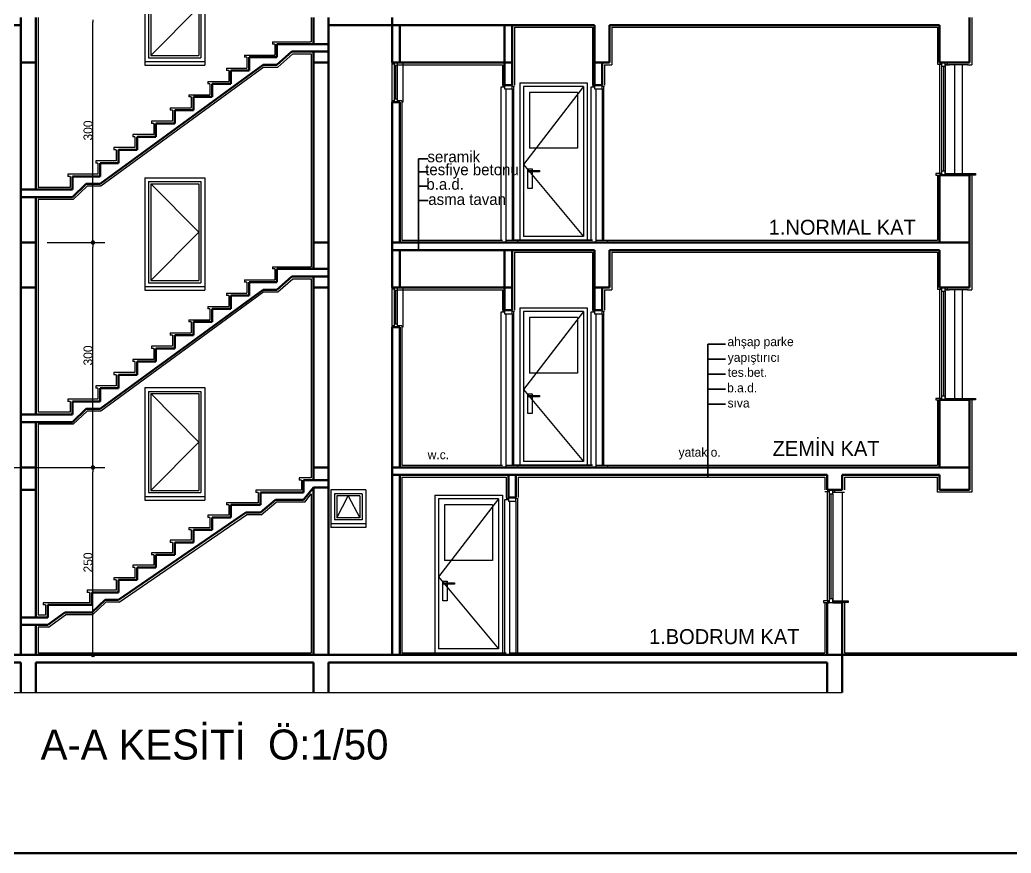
# Model space of a CAD drawing. Header units: millimetres. Extents: x 9537.41 to 9541.95, y -1431.78 to -1431.38.
# Drawn here: x 9540.1949 to 9540.4593, y -1431.7785 to -1431.5562 of the extents above; entities that cross this region are included whole.
import ezdxf

# ---------------------------------------------------------------- set-up
doc = ezdxf.new("R2010")
doc.units = ezdxf.units.MM
doc.linetypes.add('ACAD_ISO03W100', pattern=[30, 12, -18])
for name, color, linetype, lineweight in [('duvar', 214, 'Continuous', 50), ('kapı-pencere', 140, 'Continuous', 30), ('sıva', 203, 'Continuous', 25), ('yazı', 161, 'Continuous', 35), ('ölçü', 4, 'Continuous', 25)]:
    doc.layers.add(name, color=color, linetype=linetype, lineweight=lineweight)

msp = doc.modelspace()

# ---------------------------------------------------------------- linework, layer by layer
at = {"color": 0, "linetype": 'ByBlock', "lineweight": -2}
for p, q in [((9540.21442, -1431.5562), (9540.21442, -1431.5568)), ((9540.21442, -1431.615), (9540.21442, -1431.6144)), ((9540.21442, -1431.6162), (9540.21442, -1431.6168)), ((9540.21442, -1431.675), (9540.21442, -1431.6744)), ((9540.21442, -1431.6762), (9540.21442, -1431.6768)), ((9540.21442, -1431.725), (9540.21442, -1431.7244))]:
    msp.add_line(p, q, dxfattribs=at)
at = {"color": 0, "linetype": 'ByBlock', "const_width": 0.0006}
for points in [[(9540.21442, -1431.6153, 1), (9540.21442, -1431.6159, 1)], [(9540.21442, -1431.6159, 1), (9540.21442, -1431.6153, 1)], [(9540.21442, -1431.6753, 1), (9540.21442, -1431.6759, 1)], [(9540.21442, -1431.6759, 1), (9540.21442, -1431.6753, 1)], [(9540.21442, -1431.7253, 1), (9540.21442, -1431.7259, 1)]]:
    msp.add_lwpolyline(points, format="xyb", close=True, dxfattribs=at)
at = {"layer": 'duvar'}
for p, q in [((9540.19521, -1431.5556), (9540.19521, -1431.6156)), ((9540.19921, -1431.5556), (9540.19921, -1431.60149)), ((9540.27321, -1431.5556), (9540.27321, -1431.56266)), ((9540.27721, -1431.5556), (9540.27721, -1431.6156)), ((9540.29421, -1431.5556), (9540.29421, -1431.5676)), ((9540.44821, -1431.5556), (9540.44821, -1431.5676)), ((9540.12421, -1431.5576), (9540.19521, -1431.5576)), ((9540.27721, -1431.5576), (9540.34821, -1431.5576)), ((9540.29621, -1431.5576), (9540.29621, -1431.5676)), ((9540.32421, -1431.5576), (9540.32421, -1431.5736)), ((9540.32621, -1431.5576), (9540.32621, -1431.5736)), ((9540.34821, -1431.5576), (9540.34821, -1431.5736)), ((9540.35221, -1431.5576), (9540.35221, -1431.5676)), ((9540.35221, -1431.5576), (9540.44021, -1431.5576)), ((9540.44021, -1431.5576), (9540.44021, -1431.5676)), ((9540.26349, -1431.56266), (9540.26349, -1431.56619)), ((9540.26349, -1431.56266), (9540.27721, -1431.56266)), ((9540.25607, -1431.56619), (9540.25607, -1431.56972)), ((9540.25607, -1431.56619), (9540.26349, -1431.56619)), ((9540.26349, -1431.56819), (9540.26748, -1431.56466)), ((9540.26748, -1431.56466), (9540.27721, -1431.56466)), ((9540.27321, -1431.56466), (9540.27321, -1431.6156)), ((9540.19521, -1431.5676), (9540.19921, -1431.5676)), ((9540.25978, -1431.56819), (9540.21636, -1431.59996)), ((9540.25978, -1431.56819), (9540.26349, -1431.56819)), ((9540.27321, -1431.5676), (9540.27721, -1431.5676)), ((9540.29421, -1431.5676), (9540.32621, -1431.5676)), ((9540.34821, -1431.5676), (9540.35221, -1431.5676)), ((9540.35021, -1431.5676), (9540.35021, -1431.5736)), ((9540.44021, -1431.5676), (9540.44821, -1431.5676)), ((9540.44021, -1431.5676), (9540.44221, -1431.5676)), ((9540.44821, -1431.5676), (9540.44021, -1431.5676)), ((9540.25121, -1431.56972), (9540.25121, -1431.57325)), ((9540.25121, -1431.56972), (9540.25607, -1431.56972)), ((9540.24621, -1431.57325), (9540.24621, -1431.57678)), ((9540.24621, -1431.57325), (9540.25121, -1431.57325)), ((9540.32621, -1431.5736), (9540.32421, -1431.5736)), ((9540.35021, -1431.5736), (9540.34821, -1431.5736)), ((9540.24121, -1431.57678), (9540.24121, -1431.58031)), ((9540.24121, -1431.57678), (9540.24621, -1431.57678)), ((9540.29421, -1431.5782), (9540.29421, -1431.6156)), ((9540.29621, -1431.5782), (9540.29421, -1431.5782)), ((9540.29621, -1431.5782), (9540.29621, -1431.6156)), ((9540.23621, -1431.58031), (9540.24121, -1431.58031)), ((9540.23621, -1431.58031), (9540.23621, -1431.58384)), ((9540.23121, -1431.58384), (9540.23121, -1431.58737)), ((9540.23621, -1431.58384), (9540.23121, -1431.58384)), ((9540.22621, -1431.58737), (9540.22621, -1431.5909)), ((9540.23121, -1431.58737), (9540.22621, -1431.58737)), ((9540.22121, -1431.5909), (9540.22121, -1431.59443)), ((9540.22621, -1431.5909), (9540.22121, -1431.5909)), ((9540.21636, -1431.59443), (9540.21636, -1431.59796)), ((9540.22121, -1431.59443), (9540.21636, -1431.59443)), ((9540.20894, -1431.59796), (9540.20894, -1431.60149)), ((9540.21636, -1431.59796), (9540.20894, -1431.59796)), ((9540.44021, -1431.5976), (9540.44021, -1431.6156)), ((9540.44021, -1431.5976), (9540.44821, -1431.5976)), ((9540.44821, -1431.5976), (9540.44021, -1431.5976)), ((9540.44821, -1431.5976), (9540.44821, -1431.6156)), ((9540.20894, -1431.60349), (9540.21265, -1431.59996)), ((9540.21636, -1431.59996), (9540.21265, -1431.59996)), ((9540.20894, -1431.60149), (9540.19521, -1431.60149)), ((9540.20894, -1431.60349), (9540.19521, -1431.60349)), ((9540.19921, -1431.60349), (9540.19921, -1431.6156)), ((9540.19521, -1431.6156), (9540.19921, -1431.6156)), ((9540.19521, -1431.6156), (9540.19521, -1431.6756)), ((9540.19921, -1431.6156), (9540.19921, -1431.66149)), ((9540.27321, -1431.6156), (9540.27721, -1431.6156)), ((9540.27321, -1431.6156), (9540.27321, -1431.62266)), ((9540.27721, -1431.6156), (9540.27721, -1431.6756)), ((9540.29421, -1431.6156), (9540.44821, -1431.6156)), ((9540.29421, -1431.6156), (9540.44821, -1431.6156)), ((9540.29421, -1431.6156), (9540.29421, -1431.6276)), ((9540.44821, -1431.6156), (9540.44821, -1431.6276)), ((9540.29421, -1431.6176), (9540.34821, -1431.6176)), ((9540.29621, -1431.6176), (9540.29621, -1431.6276)), ((9540.32421, -1431.6176), (9540.32421, -1431.6336)), ((9540.32621, -1431.6176), (9540.32621, -1431.6336)), ((9540.34821, -1431.6176), (9540.34821, -1431.6336)), ((9540.35221, -1431.6176), (9540.44021, -1431.6176)), ((9540.35221, -1431.6176), (9540.35221, -1431.6276)), ((9540.44021, -1431.6176), (9540.44021, -1431.6276)), ((9540.26349, -1431.62266), (9540.27721, -1431.62266)), ((9540.26349, -1431.62266), (9540.26349, -1431.62619)), ((9540.26349, -1431.62819), (9540.26748, -1431.62466)), ((9540.26748, -1431.62466), (9540.27721, -1431.62466)), ((9540.27321, -1431.62466), (9540.27321, -1431.6756)), ((9540.25607, -1431.62619), (9540.26349, -1431.62619)), ((9540.25607, -1431.62619), (9540.25607, -1431.62972)), ((9540.19521, -1431.6276), (9540.19921, -1431.6276)), ((9540.25978, -1431.62819), (9540.21636, -1431.65996)), ((9540.25121, -1431.62972), (9540.25607, -1431.62972)), ((9540.25121, -1431.62972), (9540.25121, -1431.63325)), ((9540.25978, -1431.62819), (9540.26349, -1431.62819)), ((9540.27321, -1431.6276), (9540.27721, -1431.6276)), ((9540.29421, -1431.6276), (9540.32621, -1431.6276)), ((9540.34821, -1431.6276), (9540.35221, -1431.6276)), ((9540.35021, -1431.6276), (9540.35021, -1431.6336)), ((9540.44821, -1431.6276), (9540.44021, -1431.6276)), ((9540.44021, -1431.6276), (9540.44221, -1431.6276)), ((9540.44021, -1431.6276), (9540.44821, -1431.6276)), ((9540.24621, -1431.63325), (9540.25121, -1431.63325)), ((9540.24621, -1431.63325), (9540.24621, -1431.63678)), ((9540.32621, -1431.6336), (9540.32421, -1431.6336)), ((9540.35021, -1431.6336), (9540.34821, -1431.6336)), ((9540.24121, -1431.63678), (9540.24621, -1431.63678)), ((9540.24121, -1431.63678), (9540.24121, -1431.64031)), ((9540.23621, -1431.64031), (9540.23621, -1431.64384)), ((9540.23621, -1431.64031), (9540.24121, -1431.64031)), ((9540.29621, -1431.6382), (9540.29421, -1431.6382)), ((9540.29421, -1431.6382), (9540.29421, -1431.7256)), ((9540.29621, -1431.6382), (9540.29621, -1431.6756)), ((9540.23621, -1431.64384), (9540.23121, -1431.64384)), ((9540.23121, -1431.64384), (9540.23121, -1431.64737)), ((9540.23121, -1431.64737), (9540.22621, -1431.64737)), ((9540.22621, -1431.64737), (9540.22621, -1431.6509)), ((9540.22621, -1431.6509), (9540.22121, -1431.6509)), ((9540.22121, -1431.6509), (9540.22121, -1431.65443)), ((9540.22121, -1431.65443), (9540.21636, -1431.65443)), ((9540.21636, -1431.65443), (9540.21636, -1431.65796)), ((9540.21636, -1431.65796), (9540.20894, -1431.65796)), ((9540.20894, -1431.65796), (9540.20894, -1431.66149)), ((9540.44821, -1431.6576), (9540.44021, -1431.6576)), ((9540.44021, -1431.6576), (9540.44821, -1431.6576)), ((9540.44021, -1431.6576), (9540.44021, -1431.6756)), ((9540.44821, -1431.6576), (9540.44821, -1431.6816)), ((9540.20894, -1431.66149), (9540.19521, -1431.66149)), ((9540.20894, -1431.66349), (9540.21265, -1431.65996)), ((9540.21636, -1431.65996), (9540.21265, -1431.65996)), ((9540.20894, -1431.66349), (9540.19521, -1431.66349)), ((9540.19921, -1431.66349), (9540.19921, -1431.6756)), ((9540.19521, -1431.6756), (9540.19921, -1431.6756)), ((9540.19521, -1431.6756), (9540.19521, -1431.7256)), ((9540.19921, -1431.6756), (9540.19921, -1431.7156)), ((9540.27321, -1431.6756), (9540.27321, -1431.67894)), ((9540.27321, -1431.6756), (9540.27721, -1431.6756)), ((9540.27721, -1431.6756), (9540.27721, -1431.7256)), ((9540.29421, -1431.6756), (9540.44821, -1431.6756)), ((9540.29421, -1431.6776), (9540.41021, -1431.6776)), ((9540.29621, -1431.6776), (9540.29621, -1431.7256)), ((9540.32521, -1431.6776), (9540.32521, -1431.6836)), ((9540.32721, -1431.6776), (9540.32721, -1431.6836)), ((9540.41021, -1431.6776), (9540.41021, -1431.6816)), ((9540.41421, -1431.6776), (9540.44021, -1431.6776)), ((9540.41421, -1431.6776), (9540.41421, -1431.6816)), ((9540.44021, -1431.6816), (9540.44021, -1431.6776)), ((9540.27721, -1431.67894), (9540.2706, -1431.67894)), ((9540.2706, -1431.67894), (9540.2706, -1431.68227)), ((9540.19521, -1431.6816), (9540.19921, -1431.6816)), ((9540.2706, -1431.68227), (9540.25908, -1431.68227)), ((9540.25908, -1431.68227), (9540.25908, -1431.6856)), ((9540.2706, -1431.68427), (9540.27321, -1431.68094)), ((9540.27321, -1431.68094), (9540.27321, -1431.7256)), ((9540.27721, -1431.68094), (9540.27321, -1431.68094)), ((9540.41021, -1431.6816), (9540.41221, -1431.6816)), ((9540.41021, -1431.6816), (9540.41421, -1431.6816)), ((9540.44821, -1431.6816), (9540.44021, -1431.6816)), ((9540.25908, -1431.6876), (9540.26308, -1431.68427)), ((9540.2706, -1431.68427), (9540.26308, -1431.68427)), ((9540.32721, -1431.6836), (9540.32521, -1431.6836)), ((9540.22121, -1431.71094), (9540.25515, -1431.6876)), ((9540.25908, -1431.6856), (9540.25121, -1431.6856)), ((9540.25121, -1431.6856), (9540.25121, -1431.68894)), ((9540.25908, -1431.6876), (9540.25515, -1431.6876)), ((9540.25121, -1431.68894), (9540.24621, -1431.68894)), ((9540.24621, -1431.68894), (9540.24621, -1431.69227)), ((9540.24621, -1431.69227), (9540.24121, -1431.69227)), ((9540.24121, -1431.69227), (9540.24121, -1431.6956)), ((9540.24121, -1431.6956), (9540.23621, -1431.6956)), ((9540.23621, -1431.6956), (9540.23621, -1431.69894)), ((9540.23621, -1431.69894), (9540.23121, -1431.69894)), ((9540.23121, -1431.69894), (9540.23121, -1431.70227)), ((9540.23121, -1431.70227), (9540.22621, -1431.70227)), ((9540.22621, -1431.70227), (9540.22621, -1431.7056)), ((9540.22621, -1431.7056), (9540.22121, -1431.7056)), ((9540.22121, -1431.7056), (9540.22121, -1431.70894)), ((9540.22121, -1431.70894), (9540.21408, -1431.70894)), ((9540.21408, -1431.70894), (9540.21408, -1431.71227)), ((9540.21408, -1431.71427), (9540.21765, -1431.71094)), ((9540.22121, -1431.71094), (9540.21765, -1431.71094)), ((9540.41021, -1431.7116), (9540.41071, -1431.7116)), ((9540.41021, -1431.7116), (9540.41021, -1431.7256)), ((9540.41171, -1431.7116), (9540.41421, -1431.7116)), ((9540.41421, -1431.7116), (9540.41421, -1431.7356)), ((9540.21408, -1431.71227), (9540.20234, -1431.71227)), ((9540.20234, -1431.71227), (9540.20234, -1431.7156)), ((9540.20234, -1431.7176), (9540.20688, -1431.71427)), ((9540.21408, -1431.71427), (9540.20688, -1431.71427)), ((9540.20234, -1431.7156), (9540.19521, -1431.7156)), ((9540.20234, -1431.7176), (9540.19521, -1431.7176)), ((9540.19921, -1431.7176), (9540.19921, -1431.7256)), ((9540.05821, -1431.7256), (9540.41421, -1431.7256)), ((9540.06221, -1431.7276), (9540.19521, -1431.7276)), ((9540.19521, -1431.7276), (9540.19521, -1431.7356)), ((9540.19921, -1431.7276), (9540.19921, -1431.7356)), ((9540.19921, -1431.7276), (9540.27321, -1431.7276)), ((9540.27321, -1431.7276), (9540.27321, -1431.7356)), ((9540.27721, -1431.7276), (9540.27721, -1431.7356)), ((9540.27721, -1431.7276), (9540.41021, -1431.7276)), ((9540.41021, -1431.7276), (9540.41021, -1431.7356)), ((9540.41421, -1431.7256), (9540.53384, -1431.7256)), ((9540.54647, -1431.77847), (9539.96039, -1431.77847))]:
    msp.add_line(p, q, dxfattribs=at)
at = {"layer": 'kapı-pencere'}
for p, q in [((9540.22821, -1431.53831), (9540.22821, -1431.56831)), ((9540.22921, -1431.53931), (9540.22921, -1431.56631)), ((9540.22981, -1431.53991), (9540.22981, -1431.56571)), ((9540.24261, -1431.53991), (9540.24261, -1431.56571)), ((9540.24321, -1431.53931), (9540.24321, -1431.56631)), ((9540.24421, -1431.53831), (9540.24421, -1431.56831)), ((9540.22921, -1431.56631), (9540.24321, -1431.56631)), ((9540.22981, -1431.56571), (9540.24261, -1431.56571)), ((9540.22821, -1431.56731), (9540.24421, -1431.56731)), ((9540.22821, -1431.56831), (9540.24421, -1431.56831)), ((9540.29421, -1431.5782), (9540.29421, -1431.5676)), ((9540.29481, -1431.568), (9540.29421, -1431.568)), ((9540.29481, -1431.5782), (9540.29481, -1431.5676)), ((9540.29561, -1431.5684), (9540.29481, -1431.5684)), ((9540.29521, -1431.5774), (9540.29521, -1431.5684)), ((9540.29561, -1431.5782), (9540.29561, -1431.5676)), ((9540.29707, -1431.5676), (9540.29707, -1431.5782)), ((9540.44021, -1431.568), (9540.44021, -1431.5972)), ((9540.44171, -1431.5676), (9540.44071, -1431.5676)), ((9540.44071, -1431.5676), (9540.44071, -1431.5686)), ((9540.44071, -1431.5686), (9540.44071, -1431.5976)), ((9540.44071, -1431.5686), (9540.44171, -1431.5686)), ((9540.44121, -1431.5686), (9540.44121, -1431.5966)), ((9540.44171, -1431.5686), (9540.44171, -1431.5676)), ((9540.44171, -1431.5686), (9540.44171, -1431.5976)), ((9540.44421, -1431.5682), (9540.44421, -1431.5972)), ((9540.32321, -1431.5742), (9540.32321, -1431.615)), ((9540.32421, -1431.5742), (9540.32321, -1431.5742)), ((9540.32381, -1431.574), (9540.32381, -1431.5742)), ((9540.32421, -1431.5736), (9540.32421, -1431.5746)), ((9540.32621, -1431.5736), (9540.32421, -1431.5736)), ((9540.32621, -1431.5746), (9540.32621, -1431.5736)), ((9540.32661, -1431.574), (9540.32661, -1431.615)), ((9540.32824, -1431.573), (9540.34624, -1431.573)), ((9540.32824, -1431.573), (9540.32824, -1431.615)), ((9540.34524, -1431.574), (9540.32924, -1431.574)), ((9540.32924, -1431.574), (9540.32924, -1431.614)), ((9540.34524, -1431.574), (9540.34524, -1431.614)), ((9540.34624, -1431.573), (9540.34624, -1431.615)), ((9540.34821, -1431.5742), (9540.34721, -1431.5742)), ((9540.34721, -1431.5742), (9540.34721, -1431.615)), ((9540.34781, -1431.574), (9540.34781, -1431.5742)), ((9540.34821, -1431.5736), (9540.34821, -1431.5746)), ((9540.35021, -1431.5736), (9540.34821, -1431.5736)), ((9540.35021, -1431.5746), (9540.35021, -1431.5736)), ((9540.35061, -1431.574), (9540.35061, -1431.615)), ((9540.32421, -1431.5746), (9540.32621, -1431.5746)), ((9540.32461, -1431.6156), (9540.32461, -1431.5746)), ((9540.32621, -1431.5746), (9540.32621, -1431.615)), ((9540.33084, -1431.5756), (9540.33084, -1431.59041)), ((9540.34364, -1431.5756), (9540.33084, -1431.5756)), ((9540.34364, -1431.5756), (9540.34364, -1431.59041)), ((9540.34821, -1431.5746), (9540.35021, -1431.5746)), ((9540.34861, -1431.6156), (9540.34861, -1431.5746)), ((9540.35021, -1431.5746), (9540.35021, -1431.615)), ((9540.29481, -1431.5778), (9540.29421, -1431.5778)), ((9540.29561, -1431.5774), (9540.29481, -1431.5774)), ((9540.29707, -1431.5782), (9540.29681, -1431.5782)), ((9540.34364, -1431.59041), (9540.33084, -1431.59041)), ((9540.22821, -1431.59831), (9540.24421, -1431.59831)), ((9540.22821, -1431.59831), (9540.22821, -1431.62831)), ((9540.24421, -1431.59831), (9540.24421, -1431.62831)), ((9540.33039, -1431.60119), (9540.33039, -1431.59593)), ((9540.33039, -1431.59593), (9540.33151, -1431.59593)), ((9540.33049, -1431.5964), (9540.33348, -1431.5964)), ((9540.33049, -1431.59673), (9540.33049, -1431.5964)), ((9540.33348, -1431.59673), (9540.33049, -1431.59673)), ((9540.33151, -1431.59593), (9540.33151, -1431.5964)), ((9540.33151, -1431.59673), (9540.33151, -1431.60119)), ((9540.33348, -1431.5964), (9540.33348, -1431.59673)), ((9540.44071, -1431.5972), (9540.43921, -1431.5972)), ((9540.43921, -1431.5972), (9540.43921, -1431.5976)), ((9540.43921, -1431.5976), (9540.44021, -1431.5976)), ((9540.44171, -1431.5966), (9540.44071, -1431.5966)), ((9540.44071, -1431.5966), (9540.44071, -1431.5976)), ((9540.44071, -1431.5976), (9540.44171, -1431.5976)), ((9540.44171, -1431.5976), (9540.44171, -1431.5966)), ((9540.44171, -1431.5972), (9540.44981, -1431.5972)), ((9540.44981, -1431.5976), (9540.44821, -1431.5976)), ((9540.44981, -1431.5972), (9540.44981, -1431.5976)), ((9540.22921, -1431.59931), (9540.22921, -1431.62631)), ((9540.22921, -1431.59931), (9540.24321, -1431.59931)), ((9540.22981, -1431.59991), (9540.22981, -1431.62571)), ((9540.22981, -1431.59991), (9540.24261, -1431.59991)), ((9540.24261, -1431.59991), (9540.24261, -1431.62571)), ((9540.24321, -1431.59931), (9540.24321, -1431.62631)), ((9540.33151, -1431.60119), (9540.33039, -1431.60119)), ((9540.34524, -1431.614), (9540.32924, -1431.614)), ((9540.34524, -1431.614), (9540.32924, -1431.614)), ((9540.32461, -1431.615), (9540.32761, -1431.615)), ((9540.32461, -1431.615), (9540.32761, -1431.615)), ((9540.32461, -1431.615), (9540.32761, -1431.615)), ((9540.32461, -1431.615), (9540.32761, -1431.615)), ((9540.32761, -1431.615), (9540.32761, -1431.6156)), ((9540.32761, -1431.615), (9540.32761, -1431.6156)), ((9540.32761, -1431.615), (9540.32761, -1431.6156)), ((9540.32761, -1431.615), (9540.32761, -1431.6156)), ((9540.34861, -1431.615), (9540.35161, -1431.615)), ((9540.34861, -1431.615), (9540.35161, -1431.615)), ((9540.34861, -1431.615), (9540.35161, -1431.615)), ((9540.34861, -1431.615), (9540.35161, -1431.615)), ((9540.35161, -1431.615), (9540.35161, -1431.6156)), ((9540.35161, -1431.615), (9540.35161, -1431.6156)), ((9540.35161, -1431.615), (9540.35161, -1431.6156)), ((9540.35161, -1431.615), (9540.35161, -1431.6156)), ((9540.22821, -1431.62731), (9540.24421, -1431.62731)), ((9540.22921, -1431.62631), (9540.24321, -1431.62631)), ((9540.22981, -1431.62571), (9540.24261, -1431.62571)), ((9540.22821, -1431.62831), (9540.24421, -1431.62831)), ((9540.29421, -1431.6382), (9540.29421, -1431.6276)), ((9540.29481, -1431.628), (9540.29421, -1431.628)), ((9540.29481, -1431.6382), (9540.29481, -1431.6276)), ((9540.29561, -1431.6284), (9540.29481, -1431.6284)), ((9540.29521, -1431.6374), (9540.29521, -1431.6284)), ((9540.29561, -1431.6382), (9540.29561, -1431.6276)), ((9540.29707, -1431.6276), (9540.29707, -1431.6382)), ((9540.44021, -1431.628), (9540.44021, -1431.6572)), ((9540.44171, -1431.6276), (9540.44071, -1431.6276)), ((9540.44071, -1431.6276), (9540.44071, -1431.6286)), ((9540.44071, -1431.6286), (9540.44071, -1431.6576)), ((9540.44071, -1431.6286), (9540.44171, -1431.6286)), ((9540.44121, -1431.6286), (9540.44121, -1431.6566)), ((9540.44171, -1431.6286), (9540.44171, -1431.6276)), ((9540.44171, -1431.6286), (9540.44171, -1431.6576)), ((9540.44421, -1431.6282), (9540.44421, -1431.6572)), ((9540.32421, -1431.6342), (9540.32321, -1431.6342)), ((9540.32321, -1431.6342), (9540.32321, -1431.675)), ((9540.32381, -1431.634), (9540.32381, -1431.6342)), ((9540.32421, -1431.6336), (9540.32421, -1431.6346)), ((9540.32621, -1431.6336), (9540.32421, -1431.6336)), ((9540.32421, -1431.6346), (9540.32621, -1431.6346)), ((9540.32461, -1431.6756), (9540.32461, -1431.6346)), ((9540.32621, -1431.6346), (9540.32621, -1431.6336)), ((9540.32621, -1431.6346), (9540.32621, -1431.675)), ((9540.32661, -1431.634), (9540.32661, -1431.675)), ((9540.32824, -1431.633), (9540.32824, -1431.675)), ((9540.32824, -1431.633), (9540.34624, -1431.633)), ((9540.32924, -1431.634), (9540.32924, -1431.674)), ((9540.34524, -1431.634), (9540.32924, -1431.634)), ((9540.34524, -1431.634), (9540.34524, -1431.674)), ((9540.34624, -1431.633), (9540.34624, -1431.675)), ((9540.34721, -1431.6342), (9540.34721, -1431.675)), ((9540.34821, -1431.6342), (9540.34721, -1431.6342)), ((9540.34781, -1431.634), (9540.34781, -1431.6342)), ((9540.34821, -1431.6336), (9540.34821, -1431.6346)), ((9540.35021, -1431.6336), (9540.34821, -1431.6336)), ((9540.34821, -1431.6346), (9540.35021, -1431.6346)), ((9540.34861, -1431.6756), (9540.34861, -1431.6346)), ((9540.35021, -1431.6346), (9540.35021, -1431.6336)), ((9540.35021, -1431.6346), (9540.35021, -1431.675)), ((9540.35061, -1431.634), (9540.35061, -1431.675)), ((9540.29481, -1431.6378), (9540.29421, -1431.6378)), ((9540.29561, -1431.6374), (9540.29481, -1431.6374)), ((9540.34364, -1431.6356), (9540.33084, -1431.6356)), ((9540.33084, -1431.6356), (9540.33084, -1431.65041)), ((9540.34364, -1431.6356), (9540.34364, -1431.65041)), ((9540.29707, -1431.6382), (9540.29681, -1431.6382)), ((9540.34364, -1431.65041), (9540.33084, -1431.65041)), ((9540.22821, -1431.65431), (9540.22821, -1431.68431)), ((9540.22821, -1431.65431), (9540.24421, -1431.65431)), ((9540.22921, -1431.65531), (9540.24321, -1431.65531)), ((9540.22921, -1431.65531), (9540.22921, -1431.68231)), ((9540.22981, -1431.65591), (9540.24261, -1431.65591)), ((9540.22981, -1431.65591), (9540.22981, -1431.68171)), ((9540.24261, -1431.65591), (9540.24261, -1431.68171)), ((9540.24321, -1431.65531), (9540.24321, -1431.68231)), ((9540.24421, -1431.65431), (9540.24421, -1431.68431)), ((9540.33039, -1431.66119), (9540.33039, -1431.65593)), ((9540.33039, -1431.65593), (9540.33151, -1431.65593)), ((9540.33049, -1431.6564), (9540.33348, -1431.6564)), ((9540.33049, -1431.65673), (9540.33049, -1431.6564)), ((9540.33151, -1431.65593), (9540.33151, -1431.6564)), ((9540.33348, -1431.6564), (9540.33348, -1431.65673)), ((9540.33348, -1431.65673), (9540.33049, -1431.65673)), ((9540.33151, -1431.65673), (9540.33151, -1431.66119)), ((9540.43921, -1431.6572), (9540.43921, -1431.6576)), ((9540.44071, -1431.6572), (9540.43921, -1431.6572)), ((9540.43921, -1431.6576), (9540.44021, -1431.6576)), ((9540.44171, -1431.6566), (9540.44071, -1431.6566)), ((9540.44071, -1431.6566), (9540.44071, -1431.6576)), ((9540.44071, -1431.6576), (9540.44171, -1431.6576)), ((9540.44171, -1431.6576), (9540.44171, -1431.6566)), ((9540.44171, -1431.6572), (9540.44981, -1431.6572)), ((9540.44981, -1431.6576), (9540.44821, -1431.6576)), ((9540.44981, -1431.6572), (9540.44981, -1431.6576)), ((9540.33151, -1431.66119), (9540.33039, -1431.66119)), ((9540.32461, -1431.675), (9540.32761, -1431.675)), ((9540.32461, -1431.675), (9540.32761, -1431.675)), ((9540.32761, -1431.675), (9540.32761, -1431.6756)), ((9540.32761, -1431.675), (9540.32761, -1431.6756)), ((9540.34524, -1431.674), (9540.32924, -1431.674)), ((9540.34861, -1431.675), (9540.35161, -1431.675)), ((9540.34861, -1431.675), (9540.35161, -1431.675)), ((9540.35161, -1431.675), (9540.35161, -1431.6756)), ((9540.35161, -1431.675), (9540.35161, -1431.6756)), ((9540.22921, -1431.68231), (9540.24321, -1431.68231)), ((9540.22981, -1431.68171), (9540.24261, -1431.68171)), ((9540.27781, -1431.6816), (9540.27781, -1431.6916)), ((9540.28721, -1431.6816), (9540.27781, -1431.6816)), ((9540.27881, -1431.6826), (9540.27881, -1431.6896)), ((9540.28621, -1431.6826), (9540.27881, -1431.6826)), ((9540.28621, -1431.6826), (9540.28621, -1431.6896)), ((9540.28721, -1431.6816), (9540.28721, -1431.6916)), ((9540.41021, -1431.682), (9540.41021, -1431.7112)), ((9540.41171, -1431.6816), (9540.41071, -1431.6816)), ((9540.41071, -1431.6816), (9540.41071, -1431.6826)), ((9540.41071, -1431.6826), (9540.41071, -1431.7116)), ((9540.41071, -1431.6826), (9540.41171, -1431.6826)), ((9540.41121, -1431.6826), (9540.41121, -1431.7106)), ((9540.41171, -1431.6826), (9540.41171, -1431.6816)), ((9540.41171, -1431.6826), (9540.41171, -1431.7116)), ((9540.41421, -1431.6822), (9540.41421, -1431.7112)), ((9540.22821, -1431.68331), (9540.24421, -1431.68331)), ((9540.22821, -1431.68431), (9540.24421, -1431.68431)), ((9540.27941, -1431.6832), (9540.27941, -1431.689)), ((9540.28561, -1431.6832), (9540.27941, -1431.6832)), ((9540.28561, -1431.6832), (9540.28561, -1431.689)), ((9540.3056, -1431.683), (9540.3236, -1431.683)), ((9540.3056, -1431.683), (9540.3056, -1431.725)), ((9540.3226, -1431.684), (9540.3066, -1431.684)), ((9540.3066, -1431.684), (9540.3066, -1431.724)), ((9540.3226, -1431.684), (9540.3226, -1431.724)), ((9540.3236, -1431.683), (9540.3236, -1431.725)), ((9540.32521, -1431.6842), (9540.32421, -1431.6842)), ((9540.32421, -1431.6842), (9540.32421, -1431.725)), ((9540.32481, -1431.684), (9540.32481, -1431.6842)), ((9540.32521, -1431.6836), (9540.32521, -1431.6846)), ((9540.32721, -1431.6836), (9540.32521, -1431.6836)), ((9540.32521, -1431.6846), (9540.32721, -1431.6846)), ((9540.32561, -1431.7256), (9540.32561, -1431.6846)), ((9540.32721, -1431.6846), (9540.32721, -1431.6836)), ((9540.32721, -1431.6846), (9540.32721, -1431.725)), ((9540.32761, -1431.684), (9540.32761, -1431.725)), ((9540.3082, -1431.6856), (9540.3082, -1431.70041)), ((9540.321, -1431.6856), (9540.3082, -1431.6856)), ((9540.321, -1431.6856), (9540.321, -1431.70041)), ((9540.28721, -1431.6906), (9540.27781, -1431.6906)), ((9540.28621, -1431.6896), (9540.27881, -1431.6896)), ((9540.28561, -1431.689), (9540.27941, -1431.689)), ((9540.28721, -1431.6916), (9540.27781, -1431.6916)), ((9540.321, -1431.70041), (9540.3082, -1431.70041)), ((9540.30775, -1431.71119), (9540.30775, -1431.70593)), ((9540.30775, -1431.70593), (9540.30887, -1431.70593)), ((9540.30785, -1431.7064), (9540.31084, -1431.7064)), ((9540.30785, -1431.70673), (9540.30785, -1431.7064)), ((9540.31084, -1431.70673), (9540.30785, -1431.70673)), ((9540.30887, -1431.70593), (9540.30887, -1431.7064)), ((9540.30887, -1431.70673), (9540.30887, -1431.71119)), ((9540.31084, -1431.7064), (9540.31084, -1431.70673)), ((9540.30887, -1431.71119), (9540.30775, -1431.71119)), ((9540.41071, -1431.7112), (9540.40921, -1431.7112)), ((9540.40921, -1431.7112), (9540.40921, -1431.7116)), ((9540.40921, -1431.7116), (9540.41021, -1431.7116)), ((9540.41171, -1431.7106), (9540.41071, -1431.7106)), ((9540.41071, -1431.7106), (9540.41071, -1431.7116)), ((9540.41071, -1431.7116), (9540.41171, -1431.7116)), ((9540.41171, -1431.7116), (9540.41171, -1431.7106)), ((9540.41171, -1431.7112), (9540.41581, -1431.7112)), ((9540.41581, -1431.7116), (9540.41421, -1431.7116)), ((9540.41581, -1431.7112), (9540.41581, -1431.7116)), ((9540.30498, -1431.725), (9540.30498, -1431.7256)), ((9540.30498, -1431.725), (9540.30498, -1431.7256)), ((9540.3226, -1431.724), (9540.3066, -1431.724)), ((9540.32561, -1431.725), (9540.32861, -1431.725)), ((9540.32561, -1431.725), (9540.32861, -1431.725)), ((9540.32861, -1431.725), (9540.32861, -1431.7256)), ((9540.32861, -1431.725), (9540.32861, -1431.7256))]:
    msp.add_line(p, q, dxfattribs=at)
at = {"layer": 'kapı-pencere', "linetype": 'ACAD_ISO03W100'}
for p, q in [((9540.34524, -1431.574), (9540.32924, -1431.5948)), ((9540.32924, -1431.5948), (9540.34524, -1431.614)), ((9540.34524, -1431.634), (9540.32924, -1431.6548)), ((9540.32924, -1431.6548), (9540.34524, -1431.674)), ((9540.3226, -1431.684), (9540.3066, -1431.7048)), ((9540.3066, -1431.7048), (9540.3226, -1431.724))]:
    msp.add_line(p, q, dxfattribs=at)
at = {"layer": 'sıva', "linetype": 'ACAD_ISO03W100'}
for p, q in [((9540.24261, -1431.55281), (9540.22981, -1431.56571)), ((9540.22981, -1431.59991), (9540.24261, -1431.61281)), ((9540.24261, -1431.61281), (9540.22981, -1431.62571)), ((9540.22981, -1431.65591), (9540.24261, -1431.66881)), ((9540.24261, -1431.66881), (9540.22981, -1431.68171)), ((9540.27941, -1431.689), (9540.28251, -1431.6832)), ((9540.28251, -1431.6832), (9540.28561, -1431.689)), ((9540.05821, -1431.7356), (9540.41421, -1431.7356))]:
    msp.add_line(p, q, dxfattribs=at)
at = {"layer": 'sıva'}
for p, q in [((9540.19981, -1431.5556), (9540.19981, -1431.60089)), ((9540.27261, -1431.5556), (9540.27261, -1431.56206)), ((9540.44881, -1431.5556), (9540.44881, -1431.5682)), ((9540.32681, -1431.5582), (9540.32681, -1431.5736)), ((9540.32681, -1431.5582), (9540.34761, -1431.5582)), ((9540.34761, -1431.5582), (9540.34761, -1431.5736)), ((9540.35281, -1431.5582), (9540.43961, -1431.5582)), ((9540.35281, -1431.5582), (9540.35281, -1431.5682)), ((9540.43961, -1431.5582), (9540.43961, -1431.568)), ((9540.26229, -1431.56206), (9540.27261, -1431.56206)), ((9540.26229, -1431.56206), (9540.26229, -1431.56266)), ((9540.26289, -1431.56266), (9540.26229, -1431.56266)), ((9540.26289, -1431.56266), (9540.26289, -1431.56559)), ((9540.25487, -1431.56559), (9540.26289, -1431.56559)), ((9540.25487, -1431.56559), (9540.25487, -1431.56619)), ((9540.25547, -1431.56619), (9540.25487, -1431.56619)), ((9540.25547, -1431.56619), (9540.25547, -1431.56912)), ((9540.26372, -1431.56879), (9540.2677, -1431.56526)), ((9540.2677, -1431.56526), (9540.27261, -1431.56526)), ((9540.27261, -1431.56526), (9540.27261, -1431.6156)), ((9540.25998, -1431.56879), (9540.21655, -1431.60056)), ((9540.25001, -1431.56912), (9540.25001, -1431.56972)), ((9540.25001, -1431.56912), (9540.25547, -1431.56912)), ((9540.25998, -1431.56879), (9540.26372, -1431.56879)), ((9540.29561, -1431.5682), (9540.32361, -1431.5682)), ((9540.32361, -1431.5682), (9540.32361, -1431.5736)), ((9540.35081, -1431.5682), (9540.35281, -1431.5682)), ((9540.35081, -1431.5682), (9540.35081, -1431.5736)), ((9540.43961, -1431.568), (9540.44071, -1431.568)), ((9540.44221, -1431.5682), (9540.44171, -1431.5682)), ((9540.44171, -1431.5682), (9540.44281, -1431.5682)), ((9540.44221, -1431.5676), (9540.44221, -1431.5682)), ((9540.44781, -1431.5682), (9540.44261, -1431.5682)), ((9540.44621, -1431.5682), (9540.44621, -1431.5972)), ((9540.44761, -1431.5682), (9540.44881, -1431.5682)), ((9540.25061, -1431.56972), (9540.25001, -1431.56972)), ((9540.25061, -1431.56972), (9540.25061, -1431.57265)), ((9540.24501, -1431.57265), (9540.25061, -1431.57265)), ((9540.24501, -1431.57265), (9540.24501, -1431.57325)), ((9540.24561, -1431.57325), (9540.24501, -1431.57325)), ((9540.24561, -1431.57325), (9540.24561, -1431.57618)), ((9540.32421, -1431.5739), (9540.32361, -1431.5739)), ((9540.32681, -1431.574), (9540.32621, -1431.574)), ((9540.34821, -1431.5739), (9540.34761, -1431.5739)), ((9540.35081, -1431.574), (9540.35021, -1431.574)), ((9540.24001, -1431.57618), (9540.24561, -1431.57618)), ((9540.24001, -1431.57618), (9540.24001, -1431.57678)), ((9540.24061, -1431.57678), (9540.24001, -1431.57678)), ((9540.24061, -1431.57678), (9540.24061, -1431.57971)), ((9540.23501, -1431.57971), (9540.24061, -1431.57971)), ((9540.23501, -1431.57971), (9540.23501, -1431.58031)), ((9540.29681, -1431.5778), (9540.29561, -1431.5778)), ((9540.29681, -1431.5778), (9540.29681, -1431.615)), ((9540.23561, -1431.58031), (9540.23501, -1431.58031)), ((9540.23561, -1431.58031), (9540.23561, -1431.58324)), ((9540.23561, -1431.58324), (9540.23001, -1431.58324)), ((9540.23001, -1431.58324), (9540.23001, -1431.58384)), ((9540.23061, -1431.58384), (9540.23001, -1431.58384)), ((9540.23061, -1431.58384), (9540.23061, -1431.58677)), ((9540.23061, -1431.58677), (9540.22501, -1431.58677)), ((9540.22501, -1431.58677), (9540.22501, -1431.58737)), ((9540.22561, -1431.58737), (9540.22501, -1431.58737)), ((9540.22561, -1431.58737), (9540.22561, -1431.5903)), ((9540.22561, -1431.5903), (9540.22001, -1431.5903)), ((9540.22001, -1431.5903), (9540.22001, -1431.5909)), ((9540.22061, -1431.5909), (9540.22001, -1431.5909)), ((9540.22061, -1431.5909), (9540.22061, -1431.59383)), ((9540.22061, -1431.59383), (9540.21516, -1431.59383)), ((9540.21516, -1431.59383), (9540.21516, -1431.59443)), ((9540.21576, -1431.59443), (9540.21516, -1431.59443)), ((9540.21576, -1431.59443), (9540.21576, -1431.59736)), ((9540.21576, -1431.59736), (9540.20774, -1431.59736)), ((9540.20774, -1431.59736), (9540.20774, -1431.59796)), ((9540.20834, -1431.59796), (9540.20774, -1431.59796)), ((9540.20834, -1431.59796), (9540.20834, -1431.60089)), ((9540.43961, -1431.5976), (9540.43961, -1431.615)), ((9540.44881, -1431.5976), (9540.44881, -1431.6156)), ((9540.20834, -1431.60089), (9540.19981, -1431.60089)), ((9540.20918, -1431.60409), (9540.21289, -1431.60056)), ((9540.21655, -1431.60056), (9540.21289, -1431.60056)), ((9540.20918, -1431.60409), (9540.19981, -1431.60409)), ((9540.19981, -1431.60409), (9540.19981, -1431.6156)), ((9540.19981, -1431.6156), (9540.19981, -1431.66089)), ((9540.27261, -1431.6156), (9540.27261, -1431.62206)), ((9540.29681, -1431.615), (9540.32361, -1431.615)), ((9540.29681, -1431.615), (9540.32361, -1431.615)), ((9540.32681, -1431.615), (9540.34761, -1431.615)), ((9540.34761, -1431.615), (9540.32681, -1431.615)), ((9540.32681, -1431.615), (9540.34761, -1431.615)), ((9540.34761, -1431.615), (9540.32681, -1431.615)), ((9540.32824, -1431.615), (9540.34624, -1431.615)), ((9540.32824, -1431.615), (9540.34624, -1431.615)), ((9540.35081, -1431.615), (9540.43961, -1431.615)), ((9540.35081, -1431.615), (9540.43961, -1431.615)), ((9540.44881, -1431.6156), (9540.44881, -1431.6282)), ((9540.32681, -1431.6182), (9540.34761, -1431.6182)), ((9540.32681, -1431.6182), (9540.32681, -1431.6336)), ((9540.34761, -1431.6182), (9540.34761, -1431.6336)), ((9540.35281, -1431.6182), (9540.35281, -1431.6282)), ((9540.35281, -1431.6182), (9540.43961, -1431.6182)), ((9540.43961, -1431.6182), (9540.43961, -1431.628)), ((9540.26229, -1431.62206), (9540.26229, -1431.62266)), ((9540.26229, -1431.62206), (9540.27261, -1431.62206)), ((9540.26289, -1431.62266), (9540.26229, -1431.62266)), ((9540.26289, -1431.62266), (9540.26289, -1431.62559)), ((9540.25487, -1431.62559), (9540.25487, -1431.62619)), ((9540.25487, -1431.62559), (9540.26289, -1431.62559)), ((9540.25547, -1431.62619), (9540.25487, -1431.62619)), ((9540.25547, -1431.62619), (9540.25547, -1431.62912)), ((9540.26372, -1431.62879), (9540.2677, -1431.62526)), ((9540.2677, -1431.62526), (9540.27261, -1431.62526)), ((9540.27261, -1431.62526), (9540.27261, -1431.67834)), ((9540.25998, -1431.62879), (9540.21655, -1431.66056)), ((9540.25001, -1431.62912), (9540.25547, -1431.62912)), ((9540.25001, -1431.62912), (9540.25001, -1431.62972)), ((9540.25061, -1431.62972), (9540.25001, -1431.62972)), ((9540.25061, -1431.62972), (9540.25061, -1431.63265)), ((9540.25998, -1431.62879), (9540.26372, -1431.62879)), ((9540.29561, -1431.6282), (9540.32361, -1431.6282)), ((9540.32361, -1431.6282), (9540.32361, -1431.6336)), ((9540.35081, -1431.6282), (9540.35081, -1431.6336)), ((9540.35081, -1431.6282), (9540.35281, -1431.6282)), ((9540.43961, -1431.628), (9540.44071, -1431.628)), ((9540.44171, -1431.6282), (9540.44281, -1431.6282)), ((9540.44221, -1431.6282), (9540.44171, -1431.6282)), ((9540.44221, -1431.6276), (9540.44221, -1431.6282)), ((9540.44781, -1431.6282), (9540.44261, -1431.6282)), ((9540.44621, -1431.6282), (9540.44621, -1431.6572)), ((9540.44761, -1431.6282), (9540.44881, -1431.6282)), ((9540.24501, -1431.63265), (9540.24501, -1431.63325)), ((9540.24501, -1431.63265), (9540.25061, -1431.63265)), ((9540.24561, -1431.63325), (9540.24501, -1431.63325)), ((9540.24561, -1431.63325), (9540.24561, -1431.63618)), ((9540.32421, -1431.6339), (9540.32361, -1431.6339)), ((9540.32681, -1431.634), (9540.32621, -1431.634)), ((9540.34821, -1431.6339), (9540.34761, -1431.6339)), ((9540.35081, -1431.634), (9540.35021, -1431.634)), ((9540.24001, -1431.63618), (9540.24001, -1431.63678)), ((9540.24001, -1431.63618), (9540.24561, -1431.63618)), ((9540.24061, -1431.63678), (9540.24001, -1431.63678)), ((9540.24061, -1431.63678), (9540.24061, -1431.63971)), ((9540.29681, -1431.6378), (9540.29561, -1431.6378)), ((9540.29681, -1431.6378), (9540.29681, -1431.675)), ((9540.23501, -1431.63971), (9540.23501, -1431.64031)), ((9540.23501, -1431.63971), (9540.24061, -1431.63971)), ((9540.23561, -1431.64031), (9540.23501, -1431.64031)), ((9540.23561, -1431.64031), (9540.23561, -1431.64324)), ((9540.23001, -1431.64324), (9540.23001, -1431.64384)), ((9540.23561, -1431.64324), (9540.23001, -1431.64324)), ((9540.23061, -1431.64384), (9540.23001, -1431.64384)), ((9540.23061, -1431.64384), (9540.23061, -1431.64677)), ((9540.22501, -1431.64677), (9540.22501, -1431.64737)), ((9540.23061, -1431.64677), (9540.22501, -1431.64677)), ((9540.22561, -1431.64737), (9540.22501, -1431.64737)), ((9540.22561, -1431.64737), (9540.22561, -1431.6503)), ((9540.22001, -1431.6503), (9540.22001, -1431.6509)), ((9540.22561, -1431.6503), (9540.22001, -1431.6503)), ((9540.22061, -1431.6509), (9540.22001, -1431.6509)), ((9540.22061, -1431.6509), (9540.22061, -1431.65383)), ((9540.21516, -1431.65383), (9540.21516, -1431.65443)), ((9540.22061, -1431.65383), (9540.21516, -1431.65383)), ((9540.21576, -1431.65443), (9540.21516, -1431.65443)), ((9540.21576, -1431.65443), (9540.21576, -1431.65736)), ((9540.20774, -1431.65736), (9540.20774, -1431.65796)), ((9540.21576, -1431.65736), (9540.20774, -1431.65736)), ((9540.20834, -1431.65796), (9540.20774, -1431.65796)), ((9540.20834, -1431.65796), (9540.20834, -1431.66089)), ((9540.43961, -1431.6576), (9540.43961, -1431.675)), ((9540.44881, -1431.6576), (9540.44881, -1431.6822)), ((9540.20834, -1431.66089), (9540.19981, -1431.66089)), ((9540.20918, -1431.66409), (9540.21289, -1431.66056)), ((9540.21655, -1431.66056), (9540.21289, -1431.66056)), ((9540.19981, -1431.66409), (9540.19981, -1431.715)), ((9540.20918, -1431.66409), (9540.19981, -1431.66409)), ((9540.29681, -1431.675), (9540.32361, -1431.675)), ((9540.34761, -1431.675), (9540.32681, -1431.675)), ((9540.32681, -1431.675), (9540.34761, -1431.675)), ((9540.32824, -1431.675), (9540.34624, -1431.675)), ((9540.35081, -1431.675), (9540.43961, -1431.675)), ((9540.2694, -1431.67834), (9540.2694, -1431.67894)), ((9540.27261, -1431.67834), (9540.2694, -1431.67834)), ((9540.27, -1431.67894), (9540.2694, -1431.67894)), ((9540.27, -1431.67894), (9540.27, -1431.68167)), ((9540.29681, -1431.6782), (9540.32461, -1431.6782)), ((9540.29681, -1431.6782), (9540.29681, -1431.725)), ((9540.32461, -1431.6782), (9540.32461, -1431.6836)), ((9540.32781, -1431.6782), (9540.40961, -1431.6782)), ((9540.32781, -1431.6782), (9540.32781, -1431.6836)), ((9540.40961, -1431.6782), (9540.40961, -1431.6816)), ((9540.41481, -1431.6782), (9540.43961, -1431.6782)), ((9540.41481, -1431.6782), (9540.41481, -1431.6816)), ((9540.43961, -1431.6822), (9540.43961, -1431.6782)), ((9540.25788, -1431.68167), (9540.25788, -1431.68227)), ((9540.27, -1431.68167), (9540.25788, -1431.68167)), ((9540.25848, -1431.68227), (9540.25788, -1431.68227)), ((9540.25848, -1431.68227), (9540.25848, -1431.685)), ((9540.27089, -1431.68487), (9540.27261, -1431.68267)), ((9540.27261, -1431.68267), (9540.27261, -1431.725)), ((9540.40961, -1431.682), (9540.41071, -1431.682)), ((9540.41221, -1431.6822), (9540.41171, -1431.6822)), ((9540.41171, -1431.6822), (9540.41481, -1431.6822)), ((9540.41221, -1431.6816), (9540.41221, -1431.6822)), ((9540.44881, -1431.6822), (9540.43961, -1431.6822)), ((9540.25001, -1431.685), (9540.25001, -1431.6856)), ((9540.25848, -1431.685), (9540.25001, -1431.685)), ((9540.2593, -1431.6882), (9540.2633, -1431.68487)), ((9540.27089, -1431.68487), (9540.2633, -1431.68487)), ((9540.32521, -1431.6839), (9540.32461, -1431.6839)), ((9540.32781, -1431.684), (9540.32721, -1431.684)), ((9540.2214, -1431.71154), (9540.25533, -1431.6882)), ((9540.25061, -1431.6856), (9540.25001, -1431.6856)), ((9540.25061, -1431.6856), (9540.25061, -1431.68834)), ((9540.2593, -1431.6882), (9540.25533, -1431.6882)), ((9540.24501, -1431.68834), (9540.24501, -1431.68894)), ((9540.25061, -1431.68834), (9540.24501, -1431.68834)), ((9540.24561, -1431.68894), (9540.24501, -1431.68894)), ((9540.24561, -1431.68894), (9540.24561, -1431.69167)), ((9540.24001, -1431.69167), (9540.24001, -1431.69227)), ((9540.24561, -1431.69167), (9540.24001, -1431.69167)), ((9540.24061, -1431.69227), (9540.24001, -1431.69227)), ((9540.24061, -1431.69227), (9540.24061, -1431.695)), ((9540.23501, -1431.695), (9540.23501, -1431.6956)), ((9540.24061, -1431.695), (9540.23501, -1431.695)), ((9540.23561, -1431.6956), (9540.23501, -1431.6956)), ((9540.23561, -1431.6956), (9540.23561, -1431.69834)), ((9540.23001, -1431.69834), (9540.23001, -1431.69894)), ((9540.23561, -1431.69834), (9540.23001, -1431.69834)), ((9540.23061, -1431.69894), (9540.23001, -1431.69894)), ((9540.23061, -1431.69894), (9540.23061, -1431.70167)), ((9540.22501, -1431.70167), (9540.22501, -1431.70227)), ((9540.23061, -1431.70167), (9540.22501, -1431.70167)), ((9540.22561, -1431.70227), (9540.22501, -1431.70227)), ((9540.22561, -1431.70227), (9540.22561, -1431.705)), ((9540.22001, -1431.705), (9540.22001, -1431.7056)), ((9540.22561, -1431.705), (9540.22001, -1431.705)), ((9540.22061, -1431.7056), (9540.22001, -1431.7056)), ((9540.22061, -1431.7056), (9540.22061, -1431.70834)), ((9540.21288, -1431.70834), (9540.21288, -1431.70894)), ((9540.22061, -1431.70834), (9540.21288, -1431.70834)), ((9540.21348, -1431.70894), (9540.21288, -1431.70894)), ((9540.21348, -1431.70894), (9540.21348, -1431.71167)), ((9540.20114, -1431.71167), (9540.20114, -1431.71227)), ((9540.21348, -1431.71167), (9540.20114, -1431.71167)), ((9540.21432, -1431.71487), (9540.21789, -1431.71154)), ((9540.2214, -1431.71154), (9540.21789, -1431.71154)), ((9540.40961, -1431.7116), (9540.40961, -1431.725)), ((9540.41481, -1431.7116), (9540.41481, -1431.725)), ((9540.20174, -1431.71227), (9540.20114, -1431.71227)), ((9540.20174, -1431.71227), (9540.20174, -1431.715)), ((9540.20174, -1431.715), (9540.19981, -1431.715)), ((9540.20254, -1431.7182), (9540.20708, -1431.71487)), ((9540.21432, -1431.71487), (9540.20708, -1431.71487)), ((9540.19981, -1431.7182), (9540.19981, -1431.725)), ((9540.20254, -1431.7182), (9540.19981, -1431.7182)), ((9540.19981, -1431.725), (9540.27261, -1431.725)), ((9540.29681, -1431.725), (9540.32461, -1431.725)), ((9540.3056, -1431.725), (9540.3236, -1431.725)), ((9540.32781, -1431.725), (9540.40961, -1431.725)), ((9540.41481, -1431.725), (9540.53384, -1431.725))]:
    msp.add_line(p, q, dxfattribs=at)
at = {"layer": 'yazı'}
for p, q in [((9540.30126, -1431.6176), (9540.30126, -1431.59327)), ((9540.30126, -1431.59327), (9540.30377, -1431.59327)), ((9540.30126, -1431.59675), (9540.30377, -1431.59675)), ((9540.30126, -1431.60056), (9540.30377, -1431.60056)), ((9540.30126, -1431.60442), (9540.30377, -1431.60442)), ((9540.3784, -1431.64273), (9540.38313, -1431.64273)), ((9540.3784, -1431.6782), (9540.3784, -1431.64273)), ((9540.3784, -1431.64673), (9540.38313, -1431.64673)), ((9540.3784, -1431.65073), (9540.38313, -1431.65073)), ((9540.3784, -1431.65473), (9540.38313, -1431.65473)), ((9540.3784, -1431.65873), (9540.38313, -1431.65873))]:
    msp.add_line(p, q, dxfattribs=at)
at = {"layer": 'ölçü'}
for p, q in [((9540.21442, -1431.6144), (9540.21442, -1431.5568)), ((9540.20221, -1431.6156), (9540.21762, -1431.6156)), ((9540.20221, -1431.6156), (9540.21762, -1431.6156)), ((9540.21442, -1431.6744), (9540.21442, -1431.6168)), ((9540.18121, -1431.6756), (9540.21762, -1431.6756)), ((9540.18121, -1431.6756), (9540.21762, -1431.6756)), ((9540.21442, -1431.7244), (9540.21442, -1431.6768)), ((9540.21519, -1431.7256), (9540.21762, -1431.7256))]:
    msp.add_line(p, q, dxfattribs=at)

# ---------------------------------------------------------------- texts
at = {"layer": 'yazı'}
for s, height, p in [('seramik', 0.003, (9540.30361, -1431.5942)), ('tesfiye betonu', 0.003, (9540.30301, -1431.59765)), ('b.a.d.', 0.003, (9540.30332, -1431.60153)), (' asma tavan', 0.003, (9540.30272, -1431.60558)), ('1.NORMAL KAT', 0.004, (9540.39461, -1431.61353)), ('ahşap parke', 0.0024, (9540.38363, -1431.64324)), ('yapıştırıcı', 0.0024, (9540.3837, -1431.64743)), ('tes.bet.', 0.0024, (9540.38369, -1431.65142)), ('b.a.d.', 0.0024, (9540.38353, -1431.65555)), ('sıva', 0.0024, (9540.38365, -1431.6596)), ('ZEMİN KAT', 0.004, (9540.39566, -1431.67251)), ('w.c.', 0.0024, (9540.30368, -1431.67339)), ('yatak o.', 0.0024, (9540.37059, -1431.67273)), ('1.BODRUM KAT', 0.004, (9540.3627, -1431.72271)), ('A-A KESİTİ  Ö:1/50', 0.008, (9540.20047, -1431.75349))]:
    msp.add_text(s, height=height, dxfattribs=at).set_placement(p)
at = {"layer": 'ölçü'}
for s, p in [('300', (9540.2143, -1431.5884)), ('300', (9540.2143, -1431.6484)), ('250', (9540.2143, -1431.7036))]:
    msp.add_text(s, height=0.0024, rotation=90, dxfattribs=at).set_placement(p)

doc.saveas('drawing.dxf')
